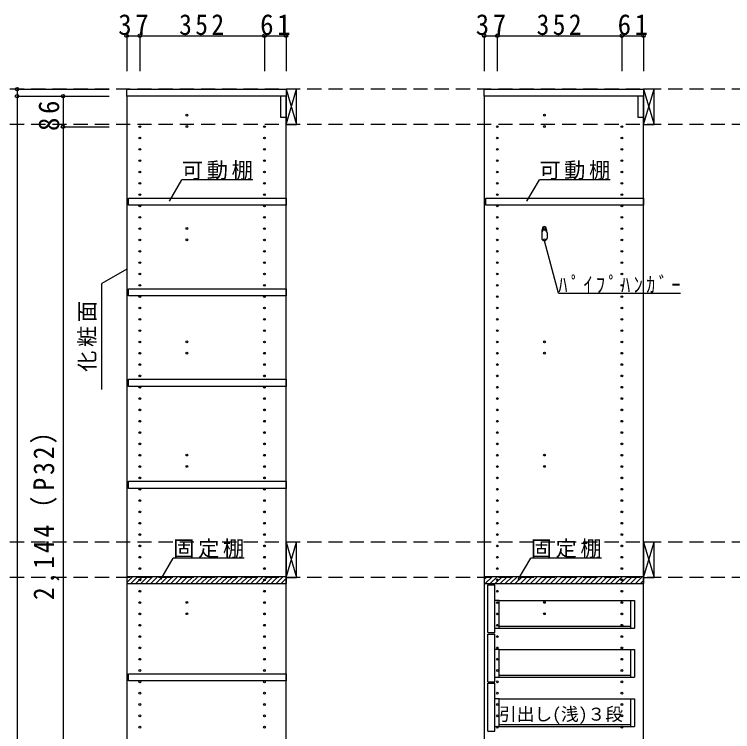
# Model space of a CAD drawing. Units: millimetres at full size, sheet at 1:20; some dimension numbers follow another scale. Extents: x -8005 to 8005, y -2932 to 2722.
# Drawn here: x 4003 to 6033, y -1224 to 802 of the extents above; entities that cross this region are included whole.
import ezdxf
from ezdxf.enums import TextEntityAlignment as Align

# ---------------------------------------------------------------- set-up
doc = ezdxf.new("R2010")
doc.units = ezdxf.units.MM
doc.header["$LTSCALE"] = 20
doc.header["$PDMODE"] = 32
doc.header["$PDSIZE"] = 10
doc.linetypes.add('DASHED1', pattern=[1.8, 1.2, -0.6])
doc.linetypes.add('DASHED2', pattern=[3, 2, -1])
for name, color, linetype in [('0-2_本体', 2, 'Continuous'), ('0-3_固定棚', 3, 'Continuous'), ('0-4_可動棚', 3, 'Continuous'), ('0-5', 4, 'Continuous'), ('0-6_ﾊﾟｲﾌﾟﾊﾝｶﾞｰ', 4, 'Continuous'), ('0-7_桟木・巾木', 2, 'Continuous'), ('0-8_引き出し', 2, 'Continuous'), ('0-A_文字', 7, 'Continuous'), ('0-B_寸法', 7, 'Continuous'), ('0-C_ハッチ', 4, 'Continuous')]:
    doc.layers.add(name, color=color, linetype=linetype)
doc.styles.add('ＭＳ ゴシック', font='')
doc.styles.get('ＭＳ ゴシック').set_extended_font_data('MS Gothic')

# ---------------------------------------------------------------- blocks, each defined once
blk = doc.blocks.new('無垢引出（浅）3段')
at = {"layer": '0-8_引き出し'}
for p, q in [((-185.06, 225.45), (-165.06, 225.45)), ((-185.06, 90.45), (-185.06, 225.45)), ((-165.06, 90.45), (-165.06, 225.45)), ((-153.06, 181.45), (-165.06, 181.45)), ((-153.06, 103.45), (-153.06, 181.45)), ((217.78, 181.45), (229.94, 181.45)), ((217.94, 181.45), (217.94, 103.45)), ((229.94, 181.45), (229.94, 103.45)), ((-165.06, 103.45), (-153.06, 103.45)), ((-153.06, 108.95), (217.94, 108.95)), ((217.94, 103.45), (229.94, 103.45)), ((-185.06, 90.45), (-165.06, 90.45)), ((-185.06, 86.45), (-165.06, 86.45)), ((-185.06, -48.55), (-185.06, 86.45)), ((-165.06, -48.55), (-165.06, 86.45)), ((-153.06, 42.45), (-165.06, 42.45)), ((-153.06, -35.55), (-153.06, 42.45)), ((217.78, 42.45), (229.94, 42.45)), ((217.94, 42.45), (217.94, -35.55)), ((229.94, 42.45), (229.94, -35.55)), ((-165.06, -35.55), (-153.06, -35.55)), ((-153.06, -30.05), (217.94, -30.05)), ((217.94, -35.55), (229.94, -35.55)), ((-185.06, -48.55), (-165.06, -48.55)), ((-185.06, -52.55), (-165.06, -52.55)), ((-185.06, -187.55), (-185.06, -52.55)), ((-165.06, -187.55), (-165.06, -52.55)), ((-153.06, -96.55), (-165.06, -96.55)), ((-153.06, -174.55), (-153.06, -96.55)), ((217.78, -96.55), (229.94, -96.55)), ((217.94, -96.55), (217.94, -174.55)), ((229.94, -96.55), (229.94, -174.55)), ((-165.06, -174.55), (-153.06, -174.55)), ((-153.06, -169.05), (217.94, -169.05)), ((217.94, -174.55), (229.94, -174.55)), ((-185.06, -187.55), (-165.06, -187.55))]:
    blk.add_line(p, q, dxfattribs=at)
at = {"layer": '0-8_引き出し', "color": 7}
for p, q in [((-153.06, 181.45), (217.78, 181.45)), ((-153.06, 103.45), (217.94, 103.45)), ((-153.06, 42.45), (217.78, 42.45)), ((-153.06, -35.55), (217.94, -35.55)), ((-153.06, -96.55), (217.78, -96.55)), ((-153.06, -174.55), (217.94, -174.55))]:
    blk.add_line(p, q, dxfattribs=at)
at = {"layer": '0-8_引き出し', "color": 7, "linetype": 'DASHED1'}
for p, q in [((217.78, 181.45), (229.94, 181.45)), ((217.78, 42.45), (229.94, 42.45)), ((217.78, -96.55), (229.94, -96.55))]:
    blk.add_line(p, q, dxfattribs=at)
at = {"layer": '0-A_文字', "style": 'ＭＳ ゴシック'}
blk.add_text('引出し(浅)３段', height=36.66, dxfattribs=at).set_placement((-153.06, -169.05), align=Align.BOTTOM_LEFT)

msp = doc.modelspace()

# ---------------------------------------------------------------- linework, layer by layer
at = {"layer": '0-2_本体'}
for p, q in [((4320.66, 570.73), (4320.66, 590.73)), ((4320.66, 590.73), (4770.66, 590.73)), ((4770.66, 590.73), (4770.66, 570.73)), ((5330.66, 570.73), (5330.66, 590.73)), ((5330.66, 590.73), (5780.66, 590.73)), ((5780.66, 590.73), (5780.66, 570.73)), ((4770.66, 570.73), (4320.66, 570.73)), ((5780.66, 570.73), (5330.66, 570.73))]:
    msp.add_line(p, q, dxfattribs=at)
at = {"layer": '0-3_固定棚', "color": 2}
for p, q in [((4320.66, -785.27), (4320.66, -805.27)), ((4320.66, -785.27), (4770.66, -785.27)), ((4770.66, -785.27), (4770.66, -805.27)), ((5330.66, -785.27), (5330.66, -805.27)), ((5330.66, -785.27), (5780.66, -785.27)), ((5780.66, -785.27), (5780.66, -805.27)), ((4320.66, -805.27), (4770.66, -805.27)), ((5330.66, -805.27), (5780.66, -805.27))]:
    msp.add_line(p, q, dxfattribs=at)
at = {"layer": '0-4_可動棚', "color": 2}
for points in [[(4770.66, 263.23), (4325.66, 263.23), (4325.66, 283.23), (4770.66, 283.23)], [(5780.66, 263.23), (5335.66, 263.23), (5335.66, 283.23), (5780.66, 283.23)], [(4770.66, 7.23), (4325.66, 7.23), (4325.66, 27.23), (4770.66, 27.23)], [(4325.66, -228.77), (4770.66, -228.77), (4770.66, -248.77), (4325.66, -248.77)], [(4325.66, -516.77), (4770.66, -516.77), (4770.66, -536.77), (4325.66, -536.77)], [(4770.66, -1080.77), (4325.66, -1080.77), (4325.66, -1060.77), (4770.66, -1060.77)]]:
    msp.add_lwpolyline(points, close=True, dxfattribs=at)
at = {"layer": '0-5', "color": 3}
for p, q in [((4770.66, 570.73), (4320.66, 570.73)), ((4320.66, 570.73), (4320.66, -1711.27)), ((4770.66, -1711.27), (4770.66, 570.73)), ((5330.66, 570.73), (5330.66, -1711.27)), ((5780.66, 570.73), (5330.66, 570.73)), ((5780.66, -1711.27), (5780.66, 570.73))]:
    msp.add_line(p, q, dxfattribs=at)
at = {"layer": '0-5'}
for centre in [(4490.66, 517.23), (5500.66, 517.23), (4357.66, 484.73), (4490.66, 485.23), (4709.66, 484.73), (5367.66, 484.73), (5500.66, 485.23), (5719.66, 484.73), (4357.66, 452.73), (4709.66, 452.73), (5367.66, 452.73), (5719.66, 452.73), (4357.66, 420.73), (4709.66, 420.73), (5367.66, 420.73), (5719.66, 420.73), (4357.66, 388.73), (4709.66, 388.73), (5367.66, 388.73), (5719.66, 388.73), (4357.66, 356.73), (4709.66, 356.73), (5367.66, 356.73), (5719.66, 356.73), (4357.66, 324.73), (4709.66, 324.73), (5367.66, 324.73), (5719.66, 324.73), (4357.66, 292.73), (4709.66, 292.73), (5367.66, 292.73), (5719.66, 292.73), (4357.66, 260.73), (4709.66, 260.73), (5367.66, 260.73), (5719.66, 260.73), (4357.66, 228.73), (4709.66, 228.73), (5367.66, 228.73), (5719.66, 228.73), (4357.66, 196.73), (4490.66, 197.23), (4709.66, 196.73), (5367.66, 196.73), (5500.66, 197.23), (5719.66, 196.73), (4357.66, 164.73), (4490.66, 165.23), (4709.66, 164.73), (5367.66, 164.73), (5500.66, 165.23), (5719.66, 164.73), (4357.66, 132.73), (4709.66, 132.73), (5367.66, 132.73), (5719.66, 132.73), (4357.66, 100.73), (4709.66, 100.73), (5367.66, 100.73), (5719.66, 100.73), (4357.66, 68.73), (4709.66, 68.73), (5367.66, 68.73), (5719.66, 68.73), (4357.66, 36.73), (4709.66, 36.73), (5367.66, 36.73), (5719.66, 36.73), (4357.66, 4.73), (4709.66, 4.73), (5367.66, 4.73), (5719.66, 4.73), (4357.66, -27.27), (4709.66, -27.27), (5367.66, -27.27), (5719.66, -27.27), (4357.66, -59.27), (4709.66, -59.27), (5367.66, -59.27), (5719.66, -59.27), (4357.66, -91.27), (4709.66, -91.27), (5367.66, -91.27), (5719.66, -91.27), (4357.66, -123.27), (4490.66, -122.77), (4709.66, -123.27), (5367.66, -123.27), (5500.66, -122.77), (5719.66, -123.27), (4357.66, -155.27), (4490.66, -154.77), (4709.66, -155.27), (5367.66, -155.27), (5500.66, -154.77), (5719.66, -155.27), (4357.66, -187.27), (4709.66, -187.27), (5367.66, -187.27), (5719.66, -187.27), (4357.66, -219.27), (4709.66, -219.27), (5367.66, -219.27), (5719.66, -219.27), (4357.66, -251.27), (4709.66, -251.27), (5367.66, -251.27), (5719.66, -251.27), (4357.66, -283.27), (4709.66, -283.27), (5367.66, -283.27), (5719.66, -283.27), (4357.66, -315.27), (4709.66, -315.27), (5367.66, -315.27), (5719.66, -315.27), (4357.66, -347.27), (4709.66, -347.27), (5367.66, -347.27), (5719.66, -347.27), (4357.66, -379.27), (4709.66, -379.27), (5367.66, -379.27), (5719.66, -379.27), (4357.66, -411.27), (4709.66, -411.27), (5367.66, -411.27), (5719.66, -411.27), (4357.66, -443.27), (4490.66, -442.77), (4709.66, -443.27), (5367.66, -443.27), (5500.66, -442.77), (5719.66, -443.27), (4357.66, -475.27), (4490.66, -474.77), (4709.66, -475.27), (5367.66, -475.27), (5500.66, -474.77), (5719.66, -475.27), (4357.66, -507.27), (4709.66, -507.27), (5367.66, -507.27), (5719.66, -507.27), (4357.66, -539.27), (4709.66, -539.27), (5367.66, -539.27), (5719.66, -539.27), (4357.66, -571.27), (4709.66, -571.27), (5367.66, -571.27), (5719.66, -571.27), (4357.66, -603.27), (4709.66, -603.27), (5367.66, -603.27), (5719.66, -603.27), (4357.66, -635.27), (4709.66, -635.27), (5367.66, -635.27), (5719.66, -635.27), (4357.66, -667.27), (4709.66, -667.27), (5367.66, -667.27), (5719.66, -667.27), (4357.66, -699.27), (4709.66, -699.27), (5367.66, -699.27), (5719.66, -699.27), (4357.66, -731.27), (4709.66, -731.27), (5367.66, -731.27), (5719.66, -731.27), (4357.66, -763.27), (4709.66, -763.27), (5367.66, -763.27), (5719.66, -763.27), (4357.66, -795.27), (4709.66, -795.27), (5367.66, -795.27), (5719.66, -795.27), (4357.66, -827.27), (4709.66, -827.27), (5367.66, -827.27), (5719.66, -827.27), (4357.66, -859.27), (4490.66, -858.77), (4709.66, -859.27), (5367.66, -859.27), (5500.66, -858.77), (5719.66, -859.27), (4357.66, -891.27), (4490.66, -890.77), (4709.66, -891.27), (5367.66, -891.27), (5500.66, -890.77), (5719.66, -891.27), (4357.66, -923.27), (4709.66, -923.27), (5367.66, -923.27), (5719.66, -923.27), (4357.66, -955.27), (4709.66, -955.27), (5367.66, -955.27), (5719.66, -955.27), (4357.66, -987.27), (4709.66, -987.27), (5367.66, -987.27), (5719.66, -987.27), (4357.66, -1019.27), (4709.66, -1019.27), (5367.66, -1019.27), (5719.66, -1019.27), (4357.66, -1051.27), (4709.66, -1051.27), (5367.66, -1051.27), (5719.66, -1051.27), (4357.66, -1083.27), (4709.66, -1083.27), (5367.66, -1083.27), (5719.66, -1083.27), (4357.66, -1115.27), (4709.66, -1115.27), (5367.66, -1115.27), (5719.66, -1115.27), (4357.66, -1147.27), (4709.66, -1147.27), (5367.66, -1147.27), (5719.66, -1147.27), (4357.66, -1179.27), (4709.66, -1179.27), (5367.66, -1179.27), (5719.66, -1179.27), (4357.66, -1211.27), (4709.66, -1211.27), (5367.66, -1211.27), (5719.66, -1211.27)]:
    msp.add_circle(centre, 2.5, dxfattribs=at)
at = {"layer": '0-6_ﾊﾟｲﾌﾟﾊﾝｶﾞｰ', "color": 2}
for p, q in [((5493.16, 185.23), (5493.16, 170.23)), ((5508.16, 185.23), (5508.16, 170.23))]:
    msp.add_line(p, q, dxfattribs=at)
for centre, start, end in [((5500.66, 185.23), 0, 180), ((5500.66, 170.23), 180, 0)]:
    msp.add_arc(centre, 7.5, start, end, dxfattribs=at)
at = {"layer": '0-6_ﾊﾟｲﾌﾟﾊﾝｶﾞｰ', "color": 7}
for centre, radius, start, end in [((5539.27, 183.72), 46.13, 162.96035, 178.115), ((5500.66, 197.23), 5.5, 0, 180), ((5462.06, 183.72), 46.13, 1.885, 17.03965)]:
    msp.add_arc(centre, radius, start, end, dxfattribs=at)
at = {"layer": '0-7_桟木・巾木'}
for p, q in [((4770.66, 570.73), (4755.66, 570.73)), ((4755.66, 510.73), (4755.66, 570.73)), ((4770.66, 570.73), (4770.66, 529.73)), ((5780.66, 570.73), (5765.66, 570.73)), ((5765.66, 510.73), (5765.66, 570.73)), ((5780.66, 570.73), (5780.66, 529.73))]:
    msp.add_line(p, q, dxfattribs=at)
for points in [[(4770.66, 510.73), (4759.17, 510.73), (4755.66, 510.73)], [(5780.66, 510.73), (5769.17, 510.73), (5765.66, 510.73)]]:
    msp.add_lwpolyline(points, dxfattribs=at)
at = {"layer": '0-8_引き出し', "color": 3}
for p, q in [((4770.66, 590.73), (4770.66, 490.73)), ((4800.66, 590.73), (4770.66, 590.73)), ((4800.66, 490.73), (4800.66, 590.73)), ((5780.66, 590.73), (5780.66, 490.73)), ((5810.66, 590.73), (5780.66, 590.73)), ((5810.66, 490.73), (5810.66, 590.73)), ((4770.66, 490.73), (4800.66, 490.73)), ((5780.66, 490.73), (5810.66, 490.73))]:
    msp.add_line(p, q, dxfattribs=at)
at = {"layer": '0-8_引き出し', "color": 7}
for p, q in [((4770.66, 490.73), (4800.66, 590.73)), ((4770.66, 590.73), (4800.66, 490.73)), ((5780.66, 490.73), (5810.66, 590.73)), ((5780.66, 590.73), (5810.66, 490.73)), ((4770.66, -688.27), (4800.66, -788.27)), ((4770.66, -788.27), (4800.66, -688.27)), ((5780.66, -688.27), (5810.66, -788.27)), ((5780.66, -788.27), (5810.66, -688.27))]:
    msp.add_line(p, q, dxfattribs=at)
at = {"layer": '0-8_引き出し', "color": 3}
for points in [[(4800.66, -788.27), (4800.66, -688.27), (4770.66, -688.27), (4770.66, -788.27)], [(5810.66, -788.27), (5810.66, -688.27), (5780.66, -688.27), (5780.66, -788.27)]]:
    msp.add_lwpolyline(points, close=True, dxfattribs=at)
at = {"layer": '0-A_文字'}
for p, q in [((4441.53, 274.17), (4476.55, 334.82)), ((4676.55, 334.82), (4476.55, 334.82)), ((5451.53, 274.17), (5486.55, 334.82)), ((5686.55, 334.82), (5486.55, 334.82)), ((5540.4, 14.43), (5500.66, 162.73)), ((4320.66, 82.66), (4250.66, 42.25)), ((4250.66, -257.75), (4250.66, 42.25)), ((5540.4, 14.43), (5885.4, 14.43)), ((4417.05, -794.33), (4452.07, -733.68)), ((4652.07, -733.68), (4452.07, -733.68)), ((5427.05, -794.33), (5462.07, -733.68)), ((5662.07, -733.68), (5462.07, -733.68))]:
    msp.add_line(p, q, dxfattribs=at)
at = {"layer": '0-B_寸法', "color": 4}
for p, q in [((4320.66, 741.73), (4770.66, 741.73)), ((4320.66, 741.73), (4320.66, 641.73)), ((4357.66, 741.73), (4357.66, 641.73)), ((4709.66, 741.73), (4709.66, 641.73)), ((4770.66, 741.73), (4770.66, 641.73)), ((5330.66, 741.73), (5330.66, 641.73)), ((5330.66, 741.73), (5780.66, 741.73)), ((5367.66, 741.73), (5367.66, 641.73)), ((5719.66, 741.73), (5719.66, 641.73)), ((5780.66, 741.73), (5780.66, 641.73)), ((4010.66, 590.73), (4010.66, 570.73)), ((4010.66, 590.73), (4270.66, 590.73)), ((4010.66, 570.73), (4270.66, 570.73)), ((4010.66, 570.73), (4010.66, -1711.27)), ((4140.66, 570.73), (4270.66, 570.73)), ((4140.66, 570.73), (4140.66, 484.73)), ((4140.66, 484.73), (4270.66, 484.73)), ((4140.66, 484.73), (4140.66, -1659.27))]:
    msp.add_line(p, q, dxfattribs=at)
at = {"layer": '0-B_寸法', "color": 4, "linetype": 'DASHED2'}
for p, q in [((6790.66, 590.73), (1220.66, 590.73)), ((6790.66, 490.73), (1220.66, 490.73)), ((6790.66, -688.27), (1220.66, -688.27)), ((6790.66, -788.27), (1220.66, -788.27))]:
    msp.add_line(p, q, dxfattribs=at)
at = {"layer": '0-B_寸法'}
for p in [(4320.66, 741.73), (4357.66, 741.73), (4709.66, 741.73), (4770.66, 741.73), (5330.66, 741.73), (5367.66, 741.73), (5719.66, 741.73), (5780.66, 741.73), (4010.66, 590.73), (4010.66, 570.73), (4140.66, 570.73), (4140.66, 484.73)]:
    msp.add_point(p, dxfattribs=at)
at = {"layer": '0-C_ハッチ'}
for p, q in [((4320.66, -802.79), (4338.19, -785.27)), ((4320.66, -788.65), (4324.05, -785.27)), ((4332.33, -805.27), (4352.33, -785.27)), ((4346.47, -805.27), (4366.47, -785.27)), ((4360.61, -805.27), (4380.61, -785.27)), ((4374.76, -805.27), (4394.76, -785.27)), ((4388.9, -805.27), (4408.9, -785.27)), ((4403.04, -805.27), (4423.04, -785.27)), ((4417.18, -805.27), (4437.18, -785.27)), ((4431.32, -805.27), (4451.32, -785.27)), ((4445.47, -805.27), (4465.47, -785.27)), ((4459.61, -805.27), (4479.61, -785.27)), ((4473.75, -805.27), (4493.75, -785.27)), ((4487.89, -805.27), (4507.89, -785.27)), ((4502.04, -805.27), (4522.04, -785.27)), ((4516.18, -805.27), (4536.18, -785.27)), ((4530.32, -805.27), (4550.32, -785.27)), ((4544.46, -805.27), (4564.46, -785.27)), ((4558.6, -805.27), (4578.6, -785.27)), ((4572.75, -805.27), (4592.75, -785.27)), ((4586.89, -805.27), (4606.89, -785.27)), ((4601.03, -805.27), (4621.03, -785.27)), ((4615.17, -805.27), (4635.17, -785.27)), ((4629.31, -805.27), (4649.31, -785.27)), ((4643.46, -805.27), (4663.46, -785.27)), ((4657.6, -805.27), (4677.6, -785.27)), ((4671.74, -805.27), (4691.74, -785.27)), ((4685.88, -805.27), (4705.88, -785.27)), ((4700.03, -805.27), (4720.03, -785.27)), ((4714.17, -805.27), (4734.17, -785.27)), ((4728.31, -805.27), (4748.31, -785.27)), ((4742.45, -805.27), (4762.45, -785.27)), ((4756.59, -805.27), (4770.66, -791.2)), ((5330.66, -794.22), (5339.61, -785.27)), ((5333.75, -805.27), (5353.75, -785.27)), ((5347.89, -805.27), (5367.89, -785.27)), ((5362.04, -805.27), (5382.04, -785.27)), ((5376.18, -805.27), (5396.18, -785.27)), ((5390.32, -805.27), (5410.32, -785.27)), ((5404.46, -805.27), (5424.46, -785.27)), ((5418.6, -805.27), (5438.6, -785.27)), ((5432.75, -805.27), (5452.75, -785.27)), ((5446.89, -805.27), (5466.89, -785.27)), ((5461.03, -805.27), (5481.03, -785.27)), ((5475.17, -805.27), (5495.17, -785.27)), ((5489.31, -805.27), (5509.31, -785.27)), ((5503.46, -805.27), (5523.46, -785.27)), ((5517.6, -805.27), (5537.6, -785.27)), ((5531.74, -805.27), (5551.74, -785.27)), ((5545.88, -805.27), (5565.88, -785.27)), ((5560.03, -805.27), (5580.03, -785.27)), ((5574.17, -805.27), (5594.17, -785.27)), ((5588.31, -805.27), (5608.31, -785.27)), ((5602.45, -805.27), (5622.45, -785.27)), ((5616.59, -805.27), (5636.59, -785.27)), ((5630.74, -805.27), (5650.74, -785.27)), ((5644.88, -805.27), (5664.88, -785.27)), ((5659.02, -805.27), (5679.02, -785.27)), ((5673.16, -805.27), (5693.16, -785.27)), ((5687.3, -805.27), (5707.3, -785.27)), ((5701.45, -805.27), (5721.45, -785.27)), ((5715.59, -805.27), (5735.59, -785.27)), ((5729.73, -805.27), (5749.73, -785.27)), ((5743.87, -805.27), (5763.87, -785.27)), ((5758.02, -805.27), (5778.02, -785.27)), ((5772.16, -805.27), (5780.66, -796.76))]:
    msp.add_line(p, q, dxfattribs=at)

# ---------------------------------------------------------------- block references
at = {"layer": '0-A_文字'}
msp.add_blockref('無垢引出（浅）3段', (5525.72, -1034.71), dxfattribs=at)

# ---------------------------------------------------------------- texts
at = {"layer": '0-A_文字', "char_height": 43.99, "attachment_point": 7, "style": 'ＭＳ ゴシック'}
for s, insert in [('\\T1.17;可動棚', (4476.55, 334.82)), ('\\T1.17;可動棚', (5486.55, 334.82)), ('\\T1.39;\\W0.85;ﾊﾟｲﾌﾟﾊﾝｶﾞｰ', (5540.4, 14.43)), ('\\T1.17;固定棚', (4452.07, -733.68)), ('\\T1.17;固定棚', (5462.07, -733.68))]:
    msp.add_mtext(s, dxfattribs=dict(at, insert=insert))
at = {"layer": '0-A_文字', "insert": (4235.66, -207.75), "char_height": 43.99, "attachment_point": 7, "rotation": 90, "style": 'ＭＳ ゴシック'}
msp.add_mtext('\\T1.17;化粧面', dxfattribs=at)
at = {"layer": '0-B_寸法', "char_height": 58.65, "attachment_point": 7, "style": 'ＭＳ ゴシック'}
for s, insert in [('\\T1.27;\\W0.95;37', (4296.66, 742.94)), ('\\T1.27;\\W0.9;352', (4468.66, 742.94)), ('\\T1.27;\\W0.95;61', (4697.66, 742.94)), ('\\T1.27;\\W0.95;37', (5306.66, 742.94)), ('\\T1.27;\\W0.9;352', (5478.66, 742.94)), ('\\T1.27;\\W0.95;61', (5707.66, 742.94))]:
    msp.add_mtext(s, dxfattribs=dict(at, insert=insert))
at = {"layer": '0-B_寸法', "char_height": 58.65, "attachment_point": 7, "rotation": 90, "style": 'ＭＳ ゴシック'}
for s, insert in [('\\T1.27;\\W0.95;86', (4130.66, 472.43)), ('\\T1.23;\\W0.9;2,144（P32）', (4130.66, -852.27))]:
    msp.add_mtext(s, dxfattribs=dict(at, insert=insert))

doc.saveas('drawing.dxf')
